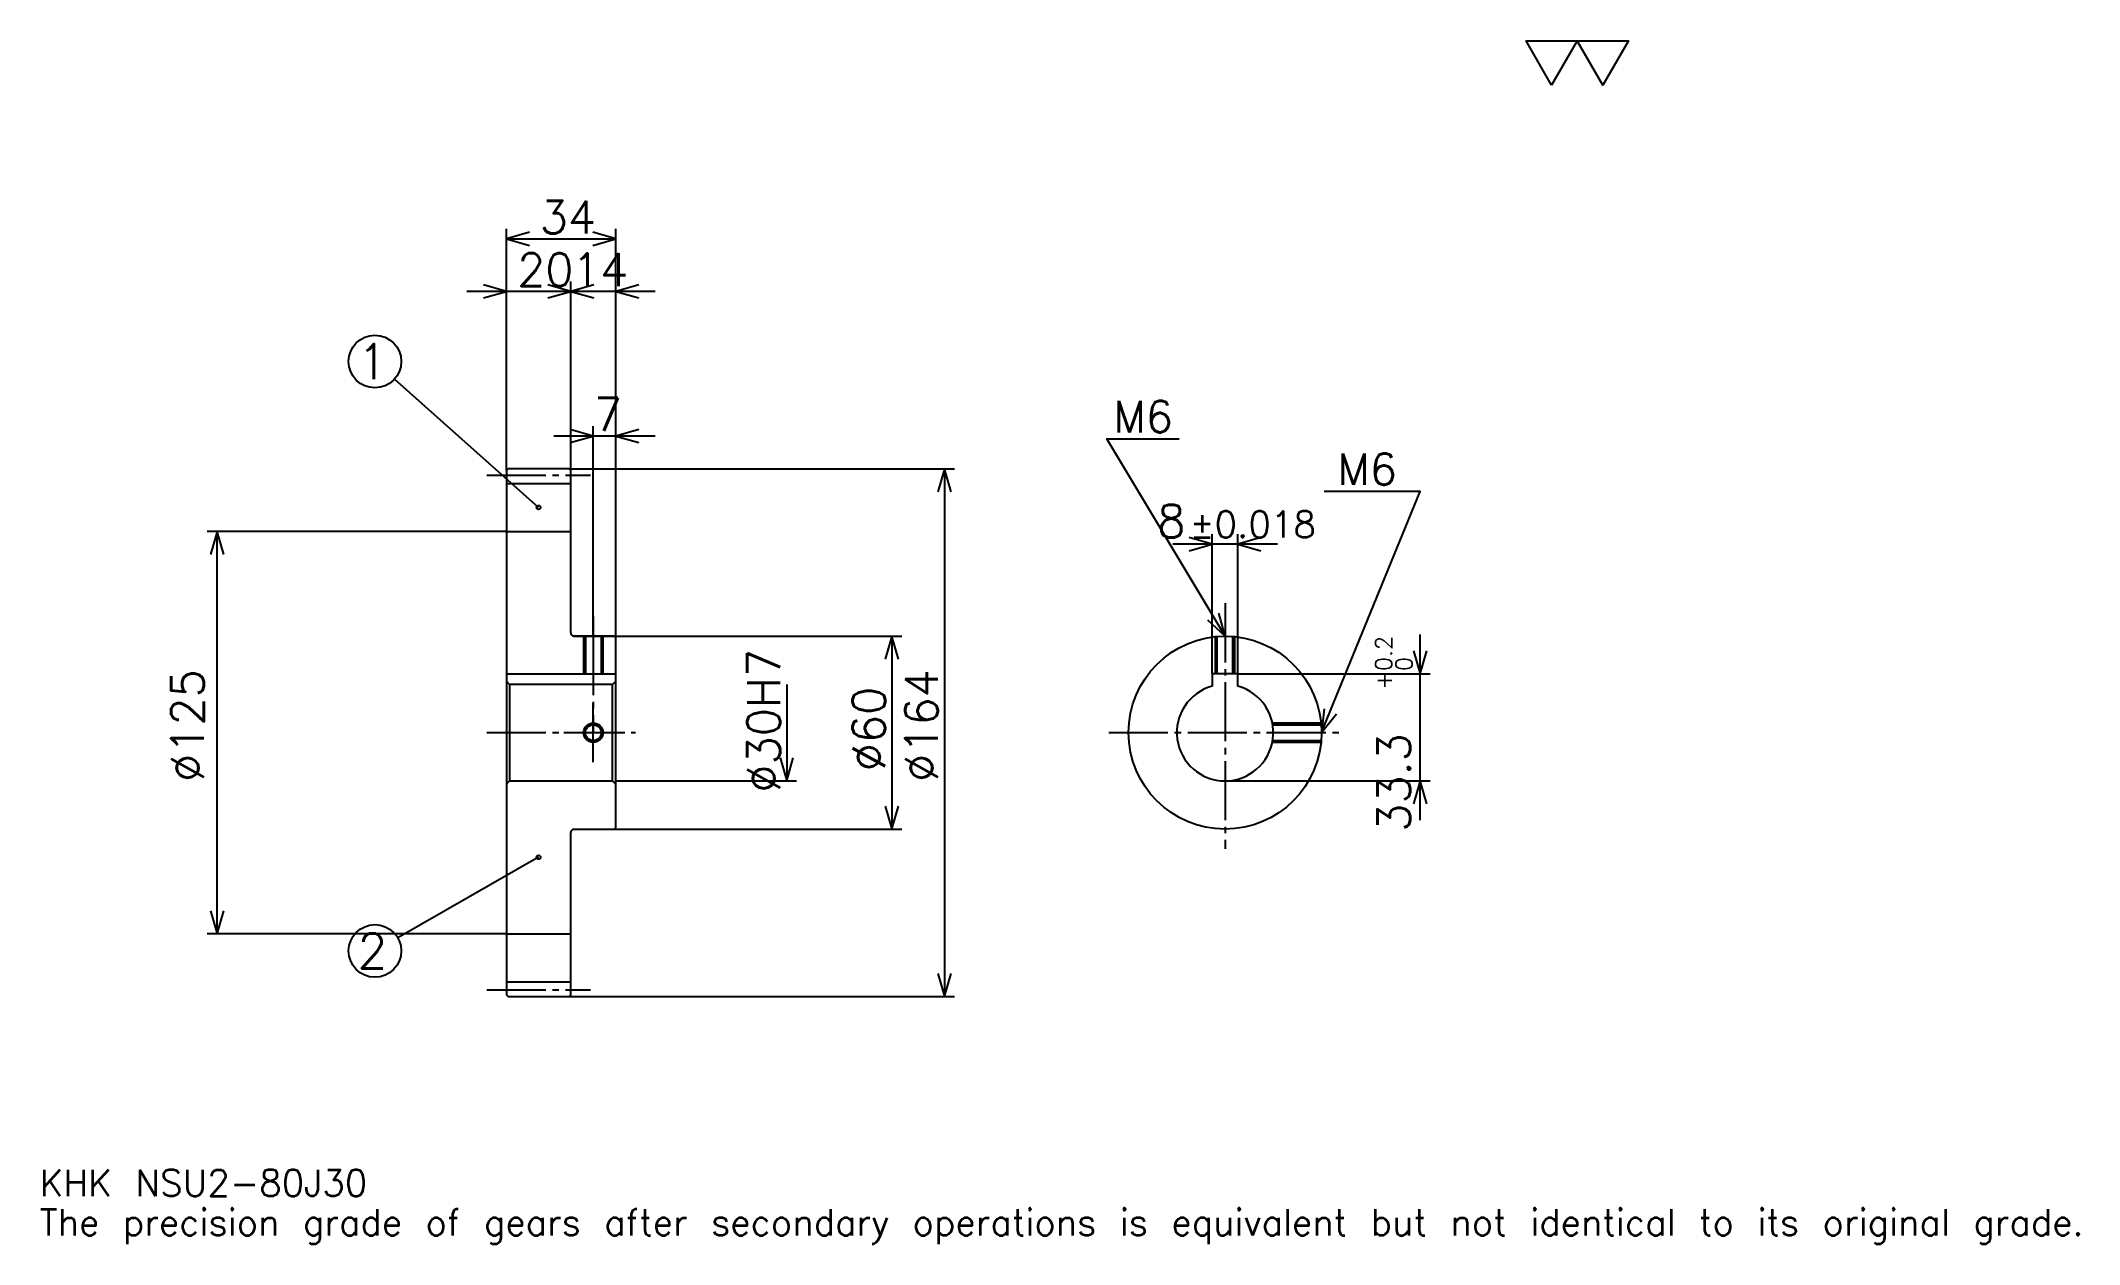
# Model space of a CAD drawing. Extents: x 21 to 654, y 7 to 382.
import ezdxf

# ---------------------------------------------------------------- set-up
doc = ezdxf.new("R2010")
doc.units = 0
doc.linetypes.add('DASHDOT', pattern=[24.521738, 18.391304, -2.043478, 2.043478, -2.043478])
doc.layers.get('0').update_dxf_attribs({"linetype": 'CONTINUOUS'})
doc.layers.add('DASHDOT', color=6, linetype='DASHDOT')
doc.styles.add('KANJI', font='TXT', dxfattribs={"bigfont": 'BIGFONT'})

msp = doc.modelspace()

# ---------------------------------------------------------------- linework, layer by layer
at = {"color": 5}
for p, q in [((165.521729, 248.543488), (165.521729, 323.130432)), ((165.521729, 320.065216), (199.521729, 320.065216)), ((199.521729, 248.543488), (199.521729, 323.130432)), ((185.521729, 248.543488), (185.521729, 306.782623)), ((197.782593, 303.717407), (153.260864, 303.717407)), ((211.782593, 303.717407), (173.260864, 303.717407)), ((175.521729, 236.543488), (130.75235, 276.472412)), ((192.521729, 248.543488), (192.521729, 261.826111)), ((211.782593, 258.760864), (180.260864, 258.760864)), ((165.521729, 248.043488), (165.521729, 248.543488)), ((185.021729, 248.543488), (199.521729, 248.543488)), ((185.521729, 248.043488), (185.521729, 248.543488)), ((192.521729, 196.543488), (192.521729, 248.543488)), ((192.521729, 196.543488), (192.521729, 248.543488)), ((199.521729, 248.543488), (304.760864, 248.543488)), ((199.521729, 196.043488), (199.521729, 248.543488)), ((301.695648, 248.543488), (301.695648, 84.543488)), ((165.521729, 229.043488), (72.543472, 229.043488)), ((75.608688, 104.043488), (75.608688, 229.043488)), ((384.913025, 184.843491), (384.913025, 228.217407)), ((392.913025, 184.843491), (392.913025, 228.217407)), ((405.173889, 225.152191), (372.652161, 225.152191)), ((186.521729, 196.543488), (199.521729, 196.543488)), ((199.521729, 196.543488), (288.413025, 196.543488)), ((285.347809, 196.543488), (285.347809, 136.543488)), ((449.565216, 139.282623), (449.565216, 197.104355)), ((392.913025, 184.843491), (452.630432, 184.843491)), ((252.652161, 181.543488), (252.652161, 151.543488)), ((199.521729, 151.543488), (255.717377, 151.543488)), ((388.913025, 151.543488), (452.630432, 151.543488)), ((186.521729, 136.543488), (199.521729, 136.543488)), ((199.521729, 136.543488), (288.413025, 136.543488)), ((175.521729, 127.793488), (131.746033, 102.734703)), ((165.521729, 104.043488), (72.543472, 104.043488)), ((185.021729, 84.543488), (199.521729, 84.543488)), ((199.521729, 84.543488), (304.760864, 84.543488))]:
    msp.add_line(p, q, dxfattribs=at)
at = {"color": 4}
for p, q in [((165.521729, 244.043488), (185.521729, 244.043488)), ((165.521729, 229.043488), (185.521729, 229.043488)), ((165.521729, 184.843491), (199.521729, 184.843491)), ((166.521729, 181.543488), (166.521729, 151.543488)), ((198.521729, 181.543488), (199.521729, 182.543488)), ((198.521729, 151.543488), (199.521729, 150.543488)), ((165.521729, 104.043488), (185.521729, 104.043488)), ((165.521729, 89.043488), (185.521729, 89.043488))]:
    msp.add_line(p, q, dxfattribs=at)
at = {"color": 7}
msp.add_lwpolyline([(490.434784, 367.82608), (482.46521, 381.639984), (514.343506, 381.639984), (506.373901, 367.82608), (498.404358, 381.639984), (490.434784, 367.82608)], dxfattribs=at)
at = {"color": 5}
for points in [[(172.673904, 322.108704), (165.521729, 320.065216), (172.673904, 318.021729)], [(192.369553, 318.021729), (199.521729, 320.065216), (192.369553, 322.108704)], [(158.369553, 301.67395), (165.521729, 303.717407), (158.369553, 305.760864)], [(178.369553, 301.67395), (185.521729, 303.717407), (178.369553, 305.760864)], [(192.673904, 305.760864), (185.521729, 303.717407), (192.673904, 301.67395)], [(206.673904, 305.760864), (199.521729, 303.717407), (206.673904, 301.67395)], [(185.369553, 256.717407), (192.521729, 258.760864), (185.369553, 260.804352)], [(206.673904, 260.804352), (199.521729, 258.760864), (206.673904, 256.717407)], [(388.913025, 196.543488), (352.130432, 257.847839), (374.608704, 257.847839)], [(303.739136, 241.391312), (301.695648, 248.543488), (299.652161, 241.391312)], [(418.913025, 166.543488), (449.565216, 241.5), (419.730408, 241.5)], [(77.652168, 221.891312), (75.608688, 229.043488), (73.565208, 221.891312)], [(377.760864, 223.108704), (384.913025, 225.152191), (377.760864, 227.195663)], [(400.065216, 227.195663), (392.913025, 225.152191), (400.065216, 223.108704)], [(383.481018, 201.625061), (388.913025, 196.543488), (386.985535, 203.727783)], [(287.391296, 189.391312), (285.347809, 196.543488), (283.304321, 189.391312)], [(447.521729, 191.995667), (449.565216, 184.843491), (451.608704, 191.995667)], [(419.72876, 173.936996), (418.913025, 166.543488), (423.511627, 172.39006)], [(250.608673, 158.695663), (252.652161, 151.543488), (254.695648, 158.695663)], [(451.608704, 144.391312), (449.565216, 151.543488), (447.521729, 144.391312)], [(283.304321, 143.695663), (285.347809, 136.543488), (287.391296, 143.695663)], [(73.565208, 111.195663), (75.608688, 104.043488), (77.652168, 111.195663)], [(299.652161, 91.695663), (301.695648, 84.543488), (303.739136, 91.695663)]]:
    msp.add_lwpolyline(points, dxfattribs=at)
at = {"color": 4}
for points in [[(185.521729, 197.543488), (185.521729, 248.043488), (185.021729, 248.543488), (166.021729, 248.543488), (165.521729, 248.043488), (165.521729, 150.543488)], [(186.521729, 136.543488), (199.021729, 136.543488), (199.521729, 137.043488), (199.521729, 196.043488), (199.021729, 196.543488), (186.521729, 196.543488)], [(189.521729, 196.543488), (189.521729, 184.843491)], [(190.061737, 196.543488), (190.061737, 184.843491)], [(194.98172, 196.543488), (194.98172, 184.843491)], [(195.521729, 196.543488), (195.521729, 184.843491)], [(386.453033, 184.843491), (386.453033, 196.442459)], [(391.373047, 184.843491), (391.373047, 196.442459)], [(385.913025, 184.843491), (385.913025, 196.393112)], [(391.913025, 184.843491), (391.913025, 196.393112)], [(392.913025, 181.00032), (392.913025, 184.843491), (384.913025, 184.843491), (384.913025, 181.00032)], [(165.521729, 150.543488), (166.521729, 151.543488), (198.521729, 151.543488), (198.521729, 181.543488), (166.521729, 181.543488), (165.521729, 182.543488)], [(403.609985, 169.543488), (418.762665, 169.543488)], [(403.709961, 169.003494), (418.812012, 169.003494)], [(403.609985, 163.543488), (418.762665, 163.543488)], [(403.709961, 164.083481), (418.812012, 164.083481)], [(165.521729, 150.543488), (165.521729, 85.043488), (166.021729, 84.543488), (185.021729, 84.543488), (185.521729, 85.043488), (185.521729, 135.543488)]]:
    msp.add_lwpolyline(points, dxfattribs=at)
at = {"color": 5}
for centre, radius in [((124.652161, 281.913055), 8.173913), ((175.521729, 236.543488), 0.613044), ((175.521729, 127.793488), 0.613044), ((124.652161, 98.67392), 8.173913)]:
    msp.add_circle(centre, radius, dxfattribs=at)
at = {"color": 4}
for centre, radius in [((388.913025, 166.543488), 30), ((192.521729, 166.543488), 2.46)]:
    msp.add_circle(centre, radius, dxfattribs=at)
at = {"color": 7}
msp.add_circle((192.521729, 166.543488), 3, dxfattribs=at)
at = {"color": 4}
for centre, radius, start, end in [((186.521729, 197.543488), 1, 180, 270), ((388.913025, 166.543488), 15, 105.466010323, 74.533989677), ((186.521729, 135.543488), 1, 90, 180)]:
    msp.add_arc(centre, radius, start, end, dxfattribs=at)
at = {"layer": 'DASHDOT', "color": 7}
for p, q in [((159.391296, 246.543488), (191.652161, 246.543488)), ((388.913025, 206.76088), (388.913025, 130.413055)), ((192.521729, 196.543488), (192.521729, 166.543488)), ((159.391296, 166.543488), (205.652161, 166.543488)), ((352.782593, 166.543488), (425.043457, 166.543488)), ((159.391296, 86.543488), (191.652161, 86.543488))]:
    msp.add_line(p, q, dxfattribs=at)
for points in [[(192.521729, 202.67392), (192.521729, 178.713058)], [(192.521729, 157.413055), (192.521729, 175.67392)], [(183.391296, 166.543488), (201.652161, 166.543488)]]:
    msp.add_lwpolyline(points, dxfattribs=at)

# ---------------------------------------------------------------- texts
at = {"color": 7, "style": 'KANJI'}
for s, height, p in [('34', 10.217391, (175.880432, 321.700012)), ('20', 10.217391, (168.880417, 305.352173)), ('14', 10.217391, (185.880432, 305.352173)), ('1', 10.898551, (119.202888, 276.463776)), ('7', 10.217391, (192.70108, 260.39566)), ('M6', 9.808696, (354.173889, 259.891296)), ('M6', 9.808696, (423.817383, 243.543488)), ('8', 10.217391, (367.822327, 227.195663)), ('%%p0.018', 8.173913, (377.936279, 227.195663)), ('2', 10.898551, (119.202888, 93.224648)), ('KHK NSU2-80J30', 8.173913, (20.434782, 22.47826)), ('The precision grade of gears after secondary operations is equivalent but not identical to its original grade.', 8.173913, (20.434782, 10.217391))]:
    msp.add_text(s, height=height, dxfattribs=at).set_placement(p)
for s, height, p in [('%%c30H7', 10.217391, (250.608673, 147.896744)), ('0.2', 5.108696, (440.778259, 185.676697)), ('%%c125', 10.217391, (71.521729, 151.217407)), ('%%c164', 10.217391, (299.652161, 151.217407)), ('+', 5.108696, (440.778259, 179.954956)), ('0', 5.108696, (447.113037, 185.676697)), ('%%c60', 10.217391, (283.304321, 154.538055)), ('33.3', 10.217391, (446.5, 135.730042))]:
    msp.add_text(s, height=height, rotation=90, dxfattribs=at).set_placement(p)

doc.saveas('drawing.dxf')
